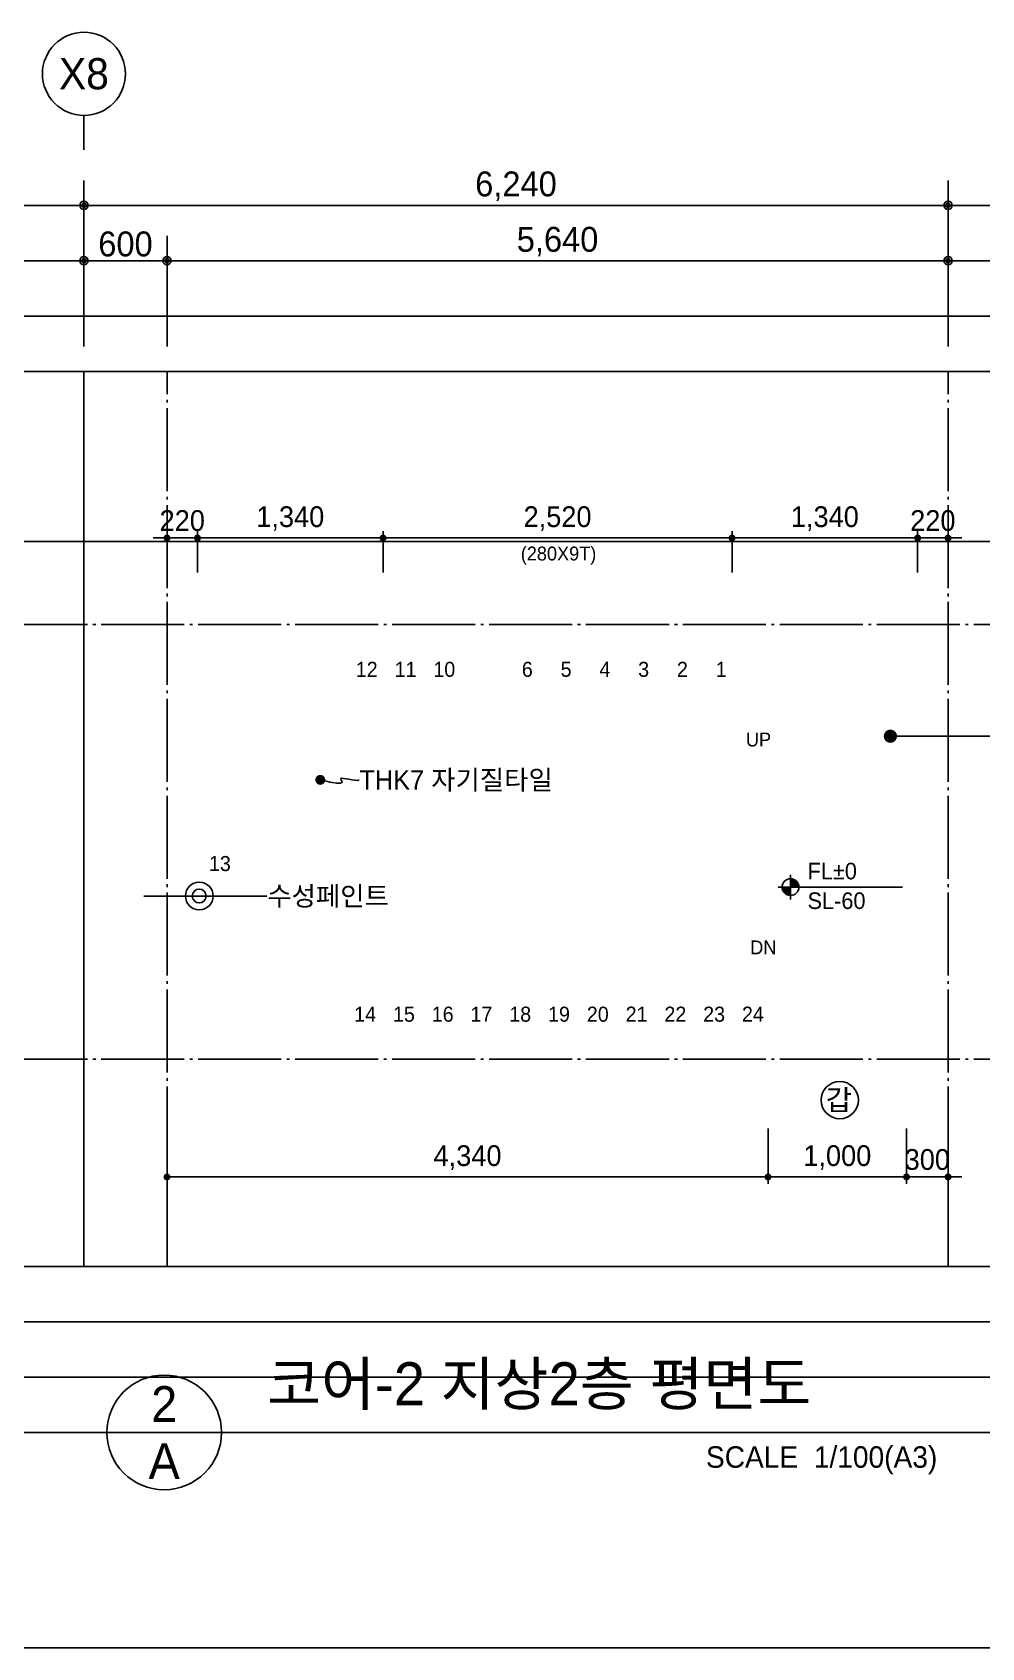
# Model space of a CAD drawing. Header units: millimetres. Extents: x 252711992 to 505989238, y 504776675 to 1009617600.
# Drawn here: x 252987956 to 252994812, y 504818337 to 504830007 of the extents above; entities that cross this region are included whole.
import ezdxf
from ezdxf.enums import TextEntityAlignment as Align
from ezdxf.xclip import XClip

# ---------------------------------------------------------------- set-up
doc = ezdxf.new("R2010")
doc.units = ezdxf.units.MM
doc.header["$XCLIPFRAME"] = 0
doc.linetypes.add('CEN', pattern=[35, 30, -2, 1, -2])
for name, color, linetype in [('$ZCDB_AUDIT_GENERATED_600D18', 7, 'Continuous'), ('0KD DIM', 7, 'Continuous'), ('4A.TEC CEN', 1, 'CEN'), ('4A.TEC TEXT', 7, 'Continuous'), ('4A.TEC TEXT 1', 3, 'Continuous'), ('4A.TEC TEXT 2', 3, 'Continuous'), ('4A.TEC 심볼', 7, 'Continuous'), ('CEN', 1, 'CEN'), ('LEV', 7, 'Continuous'), ('TEXT', 7, 'Continuous'), ('㈜SE&C TEXT', 7, 'Continuous')]:
    doc.layers.add(name, color=color, linetype=linetype)
doc.layers.add('DEFPOINT', color=135, linetype='Continuous', plot=False)
doc.styles.add('GHS', font='malgun.ttf')
doc.styles.add('나눔고딕', font='')
doc.styles.add('돋움', font='')
doc.styles.add('돋음체', font='')
doc.styles.add('울릉도L', font='')
doc.styles.get('나눔고딕').set_extended_font_data('Dotum')
doc.styles.get('돋움').set_extended_font_data('Dotum')
doc.styles.get('돋음체').set_extended_font_data('Dotum')
doc.styles.get('울릉도L').set_extended_font_data('Dotum')
doc.dimstyles.new('DIM_600(외부치수)', dxfattribs={"dimscale": 400, "dimtxt": 3.3, "dimasz": 1, "dimexe": 2, "dimexo": 2, "dimgap": 1, "dimtad": 1, "dimdec": 0, "dimdsep": 46, "dimlunit": 6, "dimtxsty": '나눔고딕', "dimblk1": 'DIMDOT', "dimblk2": 'DIMDOT', "dimsah": 1, "dimcen": 2.5, "dimdle": 1.5, "dimclrd": 8, "dimclre": 8, "dimclrt": 3, "dimadec": 0, "dimazin": 0, "dimtfac": 1, "dimtdec": 0, "dimtix": 1, "dimtmove": 2, "dimatfit": 3, "dimldrblk": 'DIMDOT', "dimfxl": 1, "dimtvp": 1, "dimtolj": 1, "dimtzin": 0, "dimarcsym": 0})
doc.dimstyles.new('DIM_80(외부치수)', dxfattribs={"dimscale": 40, "dimtxt": 3.3, "dimasz": 1, "dimexe": 2, "dimexo": 2, "dimgap": 1, "dimtad": 1, "dimdec": 0, "dimdsep": 46, "dimlunit": 6, "dimtxsty": '돋움', "dimblk1": 'DIMDOT', "dimblk2": 'DIMDOT', "dimsah": 1, "dimcen": 2.5, "dimdle": 1.5, "dimclrd": 1, "dimclre": 7, "dimclrt": 2, "dimadec": 0, "dimazin": 0, "dimtfac": 1, "dimtdec": 0, "dimtix": 1, "dimtmove": 2, "dimatfit": 3, "dimldrblk": 'DIMDOT', "dimfxl": 1, "dimtvp": 1, "dimtolj": 1, "dimtzin": 0, "dimarcsym": 0})
doc.dimstyles.new('KD DIM 1', dxfattribs={"dimscale": 50, "dimtxt": 3, "dimasz": 1, "dimexe": 1, "dimexo": 1, "dimgap": 1, "dimtad": 1, "dimdec": 0, "dimzin": 0, "dimdsep": 46, "dimlunit": 6, "dimtxsty": '돋음체', "dimblk": 'DOT', "dimcen": 3, "dimdle": 1, "dimclrd": 256, "dimclre": 256, "dimclrt": 3, "dimazin": 0, "dimtfac": 1, "dimtdec": 0, "dimtix": 1, "dimtmove": 2, "dimatfit": 3, "dimldrblk": 'OBLIQUE', "dimfxl": 1, "dimtvp": 0.8333, "dimtolj": 1, "dimtzin": 0, "dimarcsym": 0})

# ---------------------------------------------------------------- blocks, each defined once
blk = doc.blocks.new('DIMDOT')
at = {"color": 0}
blk.add_line((-2, 0), (2, 0), dxfattribs=at)
for radius in [0.5, 0.25]:
    blk.add_circle((0, 0), radius, dxfattribs=at)
blk = doc.blocks.new('*D225')
at = {"layer": '$ZCDB_AUDIT_GENERATED_600D18', "color": 8, "lineweight": -2, "transparency": 16777216}
for p, q in [((252988329, 504827737), (252988329, 504828937)), ((252994569, 504827737), (252994569, 504828937)), ((252988389, 504828757), (252994509, 504828757))]:
    blk.add_line(p, q, dxfattribs=at)
at = {"layer": 'Defpoints', "color": 0, "transparency": 16777216}
for p in [(252994569, 504828757), (252988329, 504827557), (252994569, 504827557, 0)]:
    blk.add_point(p, dxfattribs=at)
at = {"layer": '$ZCDB_AUDIT_GENERATED_600D18', "color": 8, "lineweight": -2, "transparency": 16777216, "xscale": 60, "yscale": 60, "zscale": 60, "rotation": 180}
blk.add_blockref('DIMDOT', (252988329, 504828757), dxfattribs=at)
at = {"layer": '$ZCDB_AUDIT_GENERATED_600D18', "color": 8, "lineweight": -2, "transparency": 16777216, "xscale": 60, "yscale": 60, "zscale": 60}
blk.add_blockref('DIMDOT', (252994569, 504828757), dxfattribs=at)
at = {"layer": '$ZCDB_AUDIT_GENERATED_600D18', "color": 3, "transparency": 16777216, "insert": (252991449, 504828895), "char_height": 180, "attachment_point": 5, "style": '나눔고딕'}
blk.add_mtext('\\A1;6,240', dxfattribs=at)
blk = doc.blocks.new('ccs122')
at = {"layer": '4A.TEC 심볼'}
blk.add_line((0, 8), (0, 3), dxfattribs=at)
blk.add_circle((0, 14), 6, dxfattribs=at)
at = {"layer": '4A.TEC TEXT 2', "color": 3, "style": 'GHS'}
blk.add_attdef('NO', text='', height=4.5, dxfattribs=at).set_placement((-0.01, 14.02), align=Align.MIDDLE_CENTER)
blk = doc.blocks.new('*D226')
at = {"layer": '$ZCDB_AUDIT_GENERATED_600D18', "color": 8, "lineweight": -2, "transparency": 16777216}
for p, q in [((252988329, 504827737, 0), (252988329, 504828537, 0)), ((252988929, 504827737, 0), (252988929, 504828537, 0)), ((252988869, 504828357, 0), (252988389, 504828357, 0))]:
    blk.add_line(p, q, dxfattribs=at)
at = {"layer": 'Defpoints', "color": 0, "transparency": 16777216}
for p in [(252988329, 504828357, 0), (252988329, 504827557, 5000), (252988929, 504827557, 0)]:
    blk.add_point(p, dxfattribs=at)
at = {"layer": '$ZCDB_AUDIT_GENERATED_600D18', "color": 8, "lineweight": -2, "transparency": 16777216, "xscale": 60, "yscale": 60, "zscale": 60, "rotation": 180}
blk.add_blockref('DIMDOT', (252988329, 504828357, 0), dxfattribs=at)
at = {"layer": '$ZCDB_AUDIT_GENERATED_600D18', "color": 8, "lineweight": -2, "transparency": 16777216, "xscale": 60, "yscale": 60, "zscale": 60}
blk.add_blockref('DIMDOT', (252988929, 504828357, 0), dxfattribs=at)
at = {"layer": '$ZCDB_AUDIT_GENERATED_600D18', "color": 3, "transparency": 16777216, "insert": (252988629, 504828477, 0), "char_height": 180, "attachment_point": 5, "style": '나눔고딕'}
blk.add_mtext('\\A1;600', dxfattribs=at)
blk = doc.blocks.new('dwgFD3B')
at = {"layer": '4A.TEC CEN', "color": 250, "ltscale": 500}
blk.add_line((49194.51, -103936.83, -3333.33), (358000, -103936.83, -3333.33), dxfattribs=at)
at = {"layer": '4A.TEC CEN', "color": 250, "ltscale": 500, "elevation": -3333.33}
blk.add_lwpolyline([(241807.63, -39163.16), (241807.63, -267000)], dxfattribs=at)
blk = doc.blocks.new('*D224')
at = {"layer": '$ZCDB_AUDIT_GENERATED_600D18', "color": 8, "lineweight": -2, "transparency": 16777216}
for p, q in [((252988929, 504827737, 0), (252988929, 504828537, 0)), ((252994569, 504827737, 0), (252994569, 504828537, 0)), ((252988989, 504828357, 0), (252994509, 504828357, 0))]:
    blk.add_line(p, q, dxfattribs=at)
at = {"layer": 'Defpoints', "color": 0, "transparency": 16777216}
for p in [(252994569, 504828357, 0), (252988929, 504827557, 0), (252994569, 504827557, 47000)]:
    blk.add_point(p, dxfattribs=at)
at = {"layer": '$ZCDB_AUDIT_GENERATED_600D18', "color": 8, "lineweight": -2, "transparency": 16777216, "xscale": 60, "yscale": 60, "zscale": 60, "rotation": 180}
blk.add_blockref('DIMDOT', (252988929, 504828357, 0), dxfattribs=at)
at = {"layer": '$ZCDB_AUDIT_GENERATED_600D18', "color": 8, "lineweight": -2, "transparency": 16777216, "xscale": 60, "yscale": 60, "zscale": 60}
blk.add_blockref('DIMDOT', (252994569, 504828357, 0), dxfattribs=at)
at = {"layer": '$ZCDB_AUDIT_GENERATED_600D18', "color": 3, "transparency": 16777216, "insert": (252991749, 504828495, 0), "char_height": 180, "attachment_point": 5, "style": '나눔고딕'}
blk.add_mtext('\\A1;5,640', dxfattribs=at)
blk = doc.blocks.new('A$C3A5201BD')
at = {"layer": 'LEV'}
h = blk.add_hatch(color=256, dxfattribs=at)
h.paths.add_polyline_path([(200, 200), (335, 200, 0.414214), (200, 335)])
h.paths.add_polyline_path([(200, 65), (200, 200), (65, 200, 0.414214)])
at = {"layer": 'LEV', "color": 7}
for p, q in [((200, 0), (200, 400)), ((0, 200), (2007, 200)), ((0, 200), (400, 200))]:
    blk.add_line(p, q, dxfattribs=at)
blk.add_circle((200, 200), 135, dxfattribs=at)
blk = doc.blocks.new('A$C12ed4f0f')
at = {"layer": 'CEN'}
blk.add_lwpolyline([(36, 118), (107, 101), (153, 94), (180, 93), (192, 98), (193, 105), (189, 114), (185, 122), (184, 128), (191, 130), (204, 129), (222, 126), (243, 122), (265, 118), (286, 115), (304, 114), (318, 118)], dxfattribs=at)
at = {"layer": '㈜SE&C TEXT', "color": 1, "const_width": 35.9}
blk.add_lwpolyline([(18, 118, -1), (54, 118, -1)], format="xyb", close=True, dxfattribs=at)
at = {"layer": '4A.TEC TEXT', "style": '돋움'}
blk.add_text('THK7 자기질타일', height=140, dxfattribs=at).set_placement((318, 118), align=Align.MIDDLE_LEFT)
blk = doc.blocks.new('_Dot')
at = {"color": 0, "linetype": 'ByBlock', "lineweight": -2}
blk.add_line((-0.5, 0), (-1, 0), dxfattribs=at)
at = {"color": 0, "linetype": 'ByBlock', "const_width": 0.5}
blk.add_lwpolyline([(-0.25, 0, 1), (0.25, 0, 1)], format="xyb", close=True, dxfattribs=at)
blk = doc.blocks.new('*D720')
at = {"layer": '0KD DIM', "lineweight": -2, "transparency": 16777216}
for p, q in [((252988929, 504822088), (252988929, 504821688)), ((252993269, 504822088), (252993269, 504821688)), ((252993219, 504821738), (252988979, 504821738))]:
    blk.add_line(p, q, dxfattribs=at)
at = {"layer": 'Defpoints', "color": 0, "transparency": 16777216}
for p in [(252988929, 504822138, 0), (252993269, 504822138), (252988929, 504821738)]:
    blk.add_point(p, dxfattribs=at)
at = {"layer": '0KD DIM', "lineweight": -2, "transparency": 16777216, "xscale": 50, "yscale": 50, "zscale": 50, "rotation": 180}
blk.add_blockref('_Dot', (252988929, 504821738), dxfattribs=at)
at = {"layer": '0KD DIM', "lineweight": -2, "transparency": 16777216, "xscale": 50, "yscale": 50, "zscale": 50}
blk.add_blockref('_Dot', (252993269, 504821738), dxfattribs=at)
at = {"layer": '0KD DIM', "color": 3, "transparency": 16777216, "insert": (252991099, 504821878), "char_height": 150, "attachment_point": 5, "style": '돋음체'}
blk.add_mtext('\\A1;4,340', dxfattribs=at)
blk = doc.blocks.new('_OBLIQUE')
at = {"color": 0, "linetype": 'ByBlock'}
blk.add_line((-0.5, -0.5), (0.5, 0.5), dxfattribs=at)
blk = doc.blocks.new('*D721')
at = {"layer": '0KD DIM', "lineweight": -2, "transparency": 16777216}
for p, q in [((252993269, 504822088), (252993269, 504821688)), ((252994269, 504822088), (252994269, 504821688)), ((252993319, 504821738), (252994219, 504821738))]:
    blk.add_line(p, q, dxfattribs=at)
at = {"layer": 'Defpoints', "color": 0, "transparency": 16777216}
for p in [(252993269, 504822138), (252994269, 504822138), (252994269, 504821738)]:
    blk.add_point(p, dxfattribs=at)
at = {"layer": '0KD DIM', "lineweight": -2, "transparency": 16777216, "xscale": 50, "yscale": 50, "zscale": 50, "rotation": 180}
blk.add_blockref('_Dot', (252993269, 504821738), dxfattribs=at)
at = {"layer": '0KD DIM', "lineweight": -2, "transparency": 16777216, "xscale": 50, "yscale": 50, "zscale": 50}
blk.add_blockref('_Dot', (252994269, 504821738), dxfattribs=at)
at = {"layer": '0KD DIM', "color": 3, "transparency": 16777216, "insert": (252993769, 504821878), "char_height": 150, "attachment_point": 5, "style": '돋음체'}
blk.add_mtext('\\A1;1,000', dxfattribs=at)
blk = doc.blocks.new('*D722')
at = {"layer": '0KD DIM', "lineweight": -2, "transparency": 16777216}
for p, q in [((252994269, 504822088), (252994269, 504821688)), ((252994569, 504822088), (252994569, 504821688)), ((252994219, 504821738), (252994169, 504821738)), ((252994569, 504821738), (252994269, 504821738)), ((252994619, 504821738), (252994669, 504821738))]:
    blk.add_line(p, q, dxfattribs=at)
at = {"layer": 'Defpoints', "color": 0, "transparency": 16777216}
for p in [(252994269, 504822138), (252994569, 504822138), (252994269, 504821738)]:
    blk.add_point(p, dxfattribs=at)
at = {"layer": '0KD DIM', "lineweight": -2, "transparency": 16777216, "xscale": 50, "yscale": 50, "zscale": 50}
blk.add_blockref('_Dot', (252994269, 504821738), dxfattribs=at)
at = {"layer": '0KD DIM', "lineweight": -2, "transparency": 16777216, "xscale": 50, "yscale": 50, "zscale": 50, "rotation": 180}
blk.add_blockref('_Dot', (252994569, 504821738), dxfattribs=at)
at = {"layer": '0KD DIM', "color": 3, "transparency": 16777216, "insert": (252994419, 504821863), "char_height": 150, "attachment_point": 5, "style": '돋음체'}
blk.add_mtext('\\A1;300', dxfattribs=at)
blk = doc.blocks.new('*D723')
at = {"layer": '0KD DIM', "lineweight": -2, "transparency": 16777216}
for p, q in [((252990489, 504826104), (252990489, 504826404)), ((252993009, 504826104), (252993009, 504826404)), ((252992959, 504826354), (252990539, 504826354))]:
    blk.add_line(p, q, dxfattribs=at)
at = {"layer": 'Defpoints', "color": 0, "transparency": 16777216}
for p in [(252990489, 504826354), (252990489, 504826054, 0), (252993009, 504826054)]:
    blk.add_point(p, dxfattribs=at)
at = {"layer": '0KD DIM', "lineweight": -2, "transparency": 16777216, "xscale": 50, "yscale": 50, "zscale": 50, "rotation": 180}
blk.add_blockref('_Dot', (252990489, 504826354), dxfattribs=at)
at = {"layer": '0KD DIM', "lineweight": -2, "transparency": 16777216, "xscale": 50, "yscale": 50, "zscale": 50}
blk.add_blockref('_Dot', (252993009, 504826354), dxfattribs=at)
at = {"layer": '0KD DIM', "color": 3, "transparency": 16777216, "insert": (252991749, 504826494), "char_height": 150, "attachment_point": 5, "style": '돋음체'}
blk.add_mtext('\\A1;2,520', dxfattribs=at)
blk = doc.blocks.new('*D724')
at = {"layer": '0KD DIM', "lineweight": -2, "transparency": 16777216}
for p, q in [((252993009, 504826104), (252993009, 504826404)), ((252994349, 504826104), (252994349, 504826404)), ((252993059, 504826354), (252994299, 504826354))]:
    blk.add_line(p, q, dxfattribs=at)
at = {"layer": 'Defpoints', "color": 0, "transparency": 16777216}
for p in [(252994349, 504826354), (252993009, 504826054), (252994349, 504826054)]:
    blk.add_point(p, dxfattribs=at)
at = {"layer": '0KD DIM', "lineweight": -2, "transparency": 16777216, "xscale": 50, "yscale": 50, "zscale": 50, "rotation": 180}
blk.add_blockref('_Dot', (252993009, 504826354), dxfattribs=at)
at = {"layer": '0KD DIM', "lineweight": -2, "transparency": 16777216, "xscale": 50, "yscale": 50, "zscale": 50}
blk.add_blockref('_Dot', (252994349, 504826354), dxfattribs=at)
at = {"layer": '0KD DIM', "color": 3, "transparency": 16777216, "insert": (252993679, 504826494), "char_height": 150, "attachment_point": 5, "style": '돋음체'}
blk.add_mtext('\\A1;1,340', dxfattribs=at)
blk = doc.blocks.new('*D725')
at = {"layer": '0KD DIM', "lineweight": -2, "transparency": 16777216}
for p, q in [((252989149, 504826104), (252989149, 504826404)), ((252990489, 504826104), (252990489, 504826404)), ((252990439, 504826354), (252989199, 504826354))]:
    blk.add_line(p, q, dxfattribs=at)
at = {"layer": 'Defpoints', "color": 0, "transparency": 16777216}
for p in [(252989149, 504826354), (252989149, 504826054), (252990489, 504826054)]:
    blk.add_point(p, dxfattribs=at)
at = {"layer": '0KD DIM', "lineweight": -2, "transparency": 16777216, "xscale": 50, "yscale": 50, "zscale": 50, "rotation": 180}
blk.add_blockref('_Dot', (252989149, 504826354), dxfattribs=at)
at = {"layer": '0KD DIM', "lineweight": -2, "transparency": 16777216, "xscale": 50, "yscale": 50, "zscale": 50}
blk.add_blockref('_Dot', (252990489, 504826354), dxfattribs=at)
at = {"layer": '0KD DIM', "color": 3, "transparency": 16777216, "insert": (252989819, 504826494), "char_height": 150, "attachment_point": 5, "style": '돋음체'}
blk.add_mtext('\\A1;1,340', dxfattribs=at)
blk = doc.blocks.new('*D726')
at = {"layer": '0KD DIM', "lineweight": -2, "transparency": 16777216}
for p, q in [((252994349, 504826104), (252994349, 504826404)), ((252994569, 504826104), (252994569, 504826404)), ((252994299, 504826354), (252994249, 504826354)), ((252994569, 504826354), (252994349, 504826354)), ((252994619, 504826354), (252994669, 504826354))]:
    blk.add_line(p, q, dxfattribs=at)
at = {"layer": 'Defpoints', "color": 0, "transparency": 16777216}
for p in [(252994349, 504826354), (252994349, 504826054), (252994569, 504826054)]:
    blk.add_point(p, dxfattribs=at)
at = {"layer": '0KD DIM', "lineweight": -2, "transparency": 16777216, "xscale": 50, "yscale": 50, "zscale": 50}
blk.add_blockref('_Dot', (252994349, 504826354), dxfattribs=at)
at = {"layer": '0KD DIM', "lineweight": -2, "transparency": 16777216, "xscale": 50, "yscale": 50, "zscale": 50, "rotation": 180}
blk.add_blockref('_Dot', (252994569, 504826354), dxfattribs=at)
at = {"layer": '0KD DIM', "color": 3, "transparency": 16777216, "insert": (252994459, 504826479), "char_height": 150, "attachment_point": 5, "style": '돋음체'}
blk.add_mtext('\\A1;220', dxfattribs=at)
blk = doc.blocks.new('*D727')
at = {"layer": '0KD DIM', "lineweight": -2, "transparency": 16777216}
for p, q in [((252988929, 504826104), (252988929, 504826404)), ((252989149, 504826104), (252989149, 504826404)), ((252988879, 504826354), (252988829, 504826354)), ((252988929, 504826354), (252989149, 504826354)), ((252989199, 504826354), (252989249, 504826354))]:
    blk.add_line(p, q, dxfattribs=at)
at = {"layer": 'Defpoints', "color": 0, "transparency": 16777216}
for p in [(252989149, 504826354), (252988929, 504826054), (252989149, 504826054)]:
    blk.add_point(p, dxfattribs=at)
at = {"layer": '0KD DIM', "lineweight": -2, "transparency": 16777216, "xscale": 50, "yscale": 50, "zscale": 50}
blk.add_blockref('_Dot', (252988929, 504826354), dxfattribs=at)
at = {"layer": '0KD DIM', "lineweight": -2, "transparency": 16777216, "xscale": 50, "yscale": 50, "zscale": 50, "rotation": 180}
blk.add_blockref('_Dot', (252989149, 504826354), dxfattribs=at)
at = {"layer": '0KD DIM', "color": 3, "transparency": 16777216, "insert": (252989039, 504826479), "char_height": 150, "attachment_point": 5, "style": '돋음체'}
blk.add_mtext('\\A1;220', dxfattribs=at)
blk = doc.blocks.new('A$C3bbbb777')
at = {"layer": '4A.TEC TEXT', "style": '돋움'}
blk.add_text('수성페인트', height=140, dxfattribs=at).set_placement((491, 110), align=Align.MIDDLE_LEFT)
at = {"layer": '㈜SE&C TEXT', "color": 1}
blk.add_leader([(0, 110, 0), (488, 110)], dimstyle='DIM_80(외부치수)', override={"dimasz": 5, "dimtad": 0}, dxfattribs=at)

msp = doc.modelspace()

# ---------------------------------------------------------------- linework, layer by layer
at = {"layer": '4A.TEC CEN', "ltscale": 20}
for p, q in [((252988929.24, 504821092.16), (252988929.24, 504827557.16)), ((252994569.24, 504821092.16), (252994569.24, 504827557.16)), ((252985654.04, 504825728.18), (252997429.04, 504825728.18)), ((252985654.04, 504822588.18), (252997429.04, 504822588.18))]:
    msp.add_line(p, q, dxfattribs=at)
at = {"layer": '4A.TEC 심볼'}
msp.add_line((252988494.55, 504819892.16, 3333.33), (252994588.54, 504819892.16, 3333.33), dxfattribs=at)
for centre, radius in [((252993786.83, 504822292.86), 134.66), ((252988908.55, 504819892.16, 3333.33), 414)]:
    msp.add_circle(centre, radius, dxfattribs=at)
at = {"layer": 'DEFPOINT'}
msp.add_line((253000191.54, 504818337.29, 3333.33), (252963991.54, 504818337.29, 3333.33), dxfattribs=at)
at = {"layer": 'DEFPOINT', "elevation": 3333.33}
for points in [[(252984454.04, 504828757.16), (252998629.04, 504828757.16), (252998629.04, 504819892.16), (252984454.04, 504819892.16)], [(252984854.04, 504828357.16), (252998229.04, 504828357.16), (252998229.04, 504820292.16), (252984854.04, 504820292.16)], [(252985254.04, 504827957.16), (252997829.04, 504827957.16), (252997829.04, 504820692.16), (252985254.04, 504820692.16)], [(252985654.04, 504827557.16), (252997429.04, 504827557.16), (252997429.04, 504821092.16), (252985654.04, 504821092.16)]]:
    msp.add_lwpolyline(points, close=True, dxfattribs=at)
at = {"layer": 'TEXT'}
msp.add_line((252995573.03, 504824922.01), (252994152.54, 504824922.01), dxfattribs=at)
at = {"layer": 'TEXT', "const_width": 47.82}
msp.add_lwpolyline([(252994152.54, 504824945.92, -1), (252994152.54, 504824898.1, -1)], format="xyb", close=True, dxfattribs=at)

# ---------------------------------------------------------------- block references
ref = msp.add_blockref('dwgFD3B', (252746521.61, 504930265.01, -1666.22))
XClip(ref).set_block_clipping_path([(239132.4286797941, -109172.850899756), (250907.4286811948, -102707.850900948)])
for name, p in [('A$C12ed4f0f', (252989999.63, 504824488.66)), ('A$C3bbbb777', (252989161.73, 504823657.57))]:
    msp.add_blockref(name, p)
at = {"layer": '4A.TEC 심볼'}
ref = msp.add_blockref('ccs122', (252988329.24, 504829007.16, -4999.55), dxfattribs=dict(at, xscale=49.99999977496833, yscale=49.99999977496833, zscale=49.99999977496833))
ref.add_attrib('NO', 'X8', dxfattribs={"layer": '0', "color": 3, "height": 225, "style": '울릉도L'}).set_placement((252988328.93, 504829708.06, -4999.55), align=Align.MIDDLE_CENTER)
at = {"layer": 'LEV', "xscale": 0.4469841265468151, "yscale": 0.4469841265468151, "zscale": 0.4469841265468151}
msp.add_blockref('A$C3A5201BD', (252993341.85, 504823742.62), dxfattribs=at)

# ---------------------------------------------------------------- texts
at = {"layer": '0KD DIM', "color": 3, "style": '돋음체'}
msp.add_text('(280X9T)', height=100, dxfattribs=at).set_placement((252991756.11, 504826241.7, -4999.55), align=Align.MIDDLE_CENTER)
at = {"layer": '4A.TEC TEXT', "style": '돋움'}
msp.add_text('갑', height=150, dxfattribs=at).set_placement((252993780.58, 504822294.81), align=Align.MIDDLE_CENTER)
at = {"layer": '4A.TEC TEXT 1', "style": '돋음체'}
for s, p in [('UP', (252993109.26, 504824898.06)), ('DN', (252993140.43, 504823396.34))]:
    msp.add_text(s, height=100, dxfattribs=at).set_placement(p, align=Align.MIDDLE_LEFT)
at = {"layer": '4A.TEC TEXT 2', "color": 3, "style": '나눔고딕'}
msp.add_text('코어-2 지상2층 평면도', height=310.5, dxfattribs=at).set_placement((252989651.44, 504819995.66, 3333.33), align=Align.BOTTOM_LEFT)
for s, p in [('2', (252988908.55, 504820099.16, 3333.33)), ('A', (252988908.55, 504819685.16, 3333.33))]:
    msp.add_text(s, height=258.75, dxfattribs=at).set_placement(p, align=Align.MIDDLE)
msp.add_text('SCALE  1/100(A3)', height=155.25, dxfattribs=at).set_placement((252994491.33, 504819590.52, 3333.33), align=Align.BOTTOM_RIGHT)
at = {"layer": 'LEV', "style": '돋움'}
for s, p in [('FL%%P0', (252993553.98, 504823887.92)), ('SL-60', (252993553.98, 504823673.71))]:
    msp.add_text(s, height=120, dxfattribs=at).set_placement(p)
at = {"layer": 'TEXT', "style": '나눔고딕'}
for s, height, p in [('12', 108.675, (252990450.27, 504825318.23, -4999.55)), ('11', 108.675, (252990730.27, 504825318.23, -4999.55)), ('10', 108.675, (252991010.27, 504825318.23, -4999.55)), ('6', 108.68, (252991570.27, 504825318.23, -4999.55)), ('5', 108.68, (252991850.27, 504825318.23, -4999.55)), ('4', 108.68, (252992130.27, 504825318.23, -4999.55)), ('3', 108.68, (252992410.27, 504825318.23, -4999.55)), ('2', 108.68, (252992690.27, 504825318.23, -4999.55)), ('1', 108.68, (252992970.27, 504825318.23, -4999.55)), ('13', 108.675, (252989389.87, 504823915.18, -4999.55)), ('14', 108.675, (252990438.56, 504822826.9, -4999.55)), ('15', 108.675, (252990718.56, 504822826.9, -4999.55)), ('16', 108.675, (252990998.56, 504822826.9, -4999.55)), ('17', 108.675, (252991278.56, 504822826.9, -4999.55)), ('18', 108.675, (252991558.56, 504822826.9, -4999.55)), ('19', 108.675, (252991838.56, 504822826.9, -4999.55)), ('20', 108.675, (252992118.56, 504822826.9, -4999.55)), ('21', 108.675, (252992398.56, 504822826.9, -4999.55)), ('22', 108.675, (252992678.56, 504822826.9, -4999.55)), ('23', 108.675, (252992958.56, 504822826.9, -4999.55)), ('24', 108.675, (252993238.56, 504822826.9, -4999.55))]:
    msp.add_text(s, height=height, dxfattribs=at).set_placement(p, align=Align.BOTTOM_RIGHT)

# ---------------------------------------------------------------- dimensions: what is measured, and where the dimension line sits
at = {"layer": '$ZCDB_AUDIT_GENERATED_600D18'}
dim = msp.add_linear_dim(base=(252994569.24, 504828757.16), p1=(252988329.24, 504827557.16), p2=(252994569.24, 504827557.16, 0), dimstyle='DIM_600(외부치수)', override={"dimscale": 300, "dimtxt": 0.6, "dimasz": 0.2, "dimexe": 0.6, "dimexo": 0.6, "dimgap": 0.1, "dimdec": 1, "dimblk1": 'DIMDOT', "dimblk2": 'DIMDOT', "dimdle": 0.5}, dxfattribs=at)
dim.commit()
dim.dimension.update_dxf_attribs({"geometry": '*D225', "text_midpoint": (252991449.24, 504828894.62)})
for base, p2, angle, picture, middle in [((252994569.24, 504828357.16, 0), (252994569.24, 504827557.16, 47000), 0, '*D224', (252991749.24, 504828494.62, 0)), ((252988329.24, 504828357.16, 0), (252988329.24, 504827557.16, 4999.99), 180, '*D226', (252988629.24, 504828477.28, 0))]:
    dim = msp.add_linear_dim(base=base, p1=(252988929.24, 504827557.16, 0), p2=p2, angle=angle, dimstyle='DIM_600(외부치수)', override={"dimscale": 300, "dimtxt": 0.6, "dimasz": 0.2, "dimexe": 0.6, "dimexo": 0.6, "dimgap": 0.1, "dimdec": 1, "dimblk1": 'DIMDOT', "dimblk2": 'DIMDOT', "dimdle": 0.5}, dxfattribs=at)
    dim.commit()
    dim.dimension.update_dxf_attribs({"geometry": picture, "text_midpoint": middle})
at = {"layer": '0KD DIM'}
for base, p1, p2, picture, middle in [((252989149.24, 504826354.18, -4999.55), (252988929.24, 504826054.18, -4999.55), (252989149.24, 504826054.18, -4999.55), '*D727', (252989039.24, 504826479.28, -4999.55)), ((252994349.24, 504826354.18, -4999.55), (252993009.24, 504826054.18, -4999.55), (252994349.24, 504826054.18, -4999.55), '*D724', (252993679.24, 504826493.73, -4999.55)), ((252994269.24, 504821738.18), (252993269.24, 504822138.18), (252994269.24, 504822138.18), '*D721', (252993769.24, 504821877.73))]:
    dim = msp.add_linear_dim(base=base, p1=p1, p2=p2, dimstyle='KD DIM 1', dxfattribs=at)
    dim.commit()
    dim.dimension.update_dxf_attribs({"geometry": picture, "text_midpoint": middle})
for base, p1, p2, picture, middle in [((252989149.24, 504826354.18, -4999.55), (252990489.24, 504826054.18, -4999.55), (252989149.24, 504826054.18, -4999.55), '*D725', (252989819.24, 504826493.73, -4999.55)), ((252990489.24, 504826354.18, -4999.55), (252993009.24, 504826054.18, -4999.55), (252990489.24, 504826054.18, -4999.55), '*D723', (252991749.24, 504826493.73, -4999.55)), ((252994349.24, 504826354.18, -4999.55), (252994569.24, 504826054.18, -4999.55), (252994349.24, 504826054.18, -4999.55), '*D726', (252994459.24, 504826479.28, -4999.55)), ((252988929.24, 504821738.18), (252993269.24, 504822138.18), (252988929.24, 504822138.18, 0), '*D720', (252991099.24, 504821877.73)), ((252994269.24, 504821738.18), (252994569.24, 504822138.18), (252994269.24, 504822138.18), '*D722', (252994419.24, 504821863.28))]:
    dim = msp.add_linear_dim(base=base, p1=p1, p2=p2, angle=180, dimstyle='KD DIM 1', dxfattribs=at)
    dim.commit()
    dim.dimension.update_dxf_attribs({"geometry": picture, "text_midpoint": middle})

doc.saveas('drawing.dxf')
